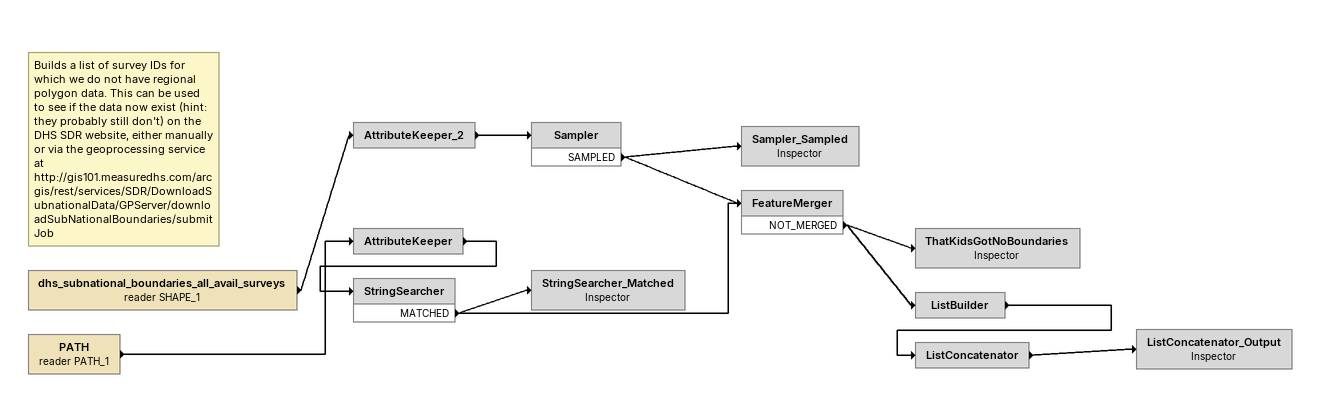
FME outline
Note: Builds a list of survey IDs for which we do not have regional polygon data. This can be used to see if the data now exist (hint: they probably still don't) on the DHS SDR website, either manually or via the geoprocessing service at http://gis101.measuredhs.com/arcgis/rest/services/SDR/DownloadSubnationalData/GPServer/downloadSubNationalBoundaries/submitJob
dhs_subnational_boundaries_all_avail_surveys (reader SHAPE_1)
    -> AttributeKeeper_2
AttributeKeeper_2
    -> Sampler
Sampler
    SAMPLED -> FeatureMerger
    SAMPLED -> Sampler_Sampled
Sampler_Sampled: Inspector
PATH (reader PATH_1)
    -> AttributeKeeper
AttributeKeeper
    -> StringSearcher
StringSearcher
    MATCHED -> StringSearcher_Matched
    MATCHED -> FeatureMerger
FeatureMerger
    NOT_MERGED -> ThatKidsGotNoBoundaries
    NOT_MERGED -> ListBuilder
ThatKidsGotNoBoundaries: Inspector
ListBuilder
    -> ListConcatenator
ListConcatenator
    -> ListConcatenator_Output
ListConcatenator_Output: Inspector
StringSearcher_Matched: Inspector
